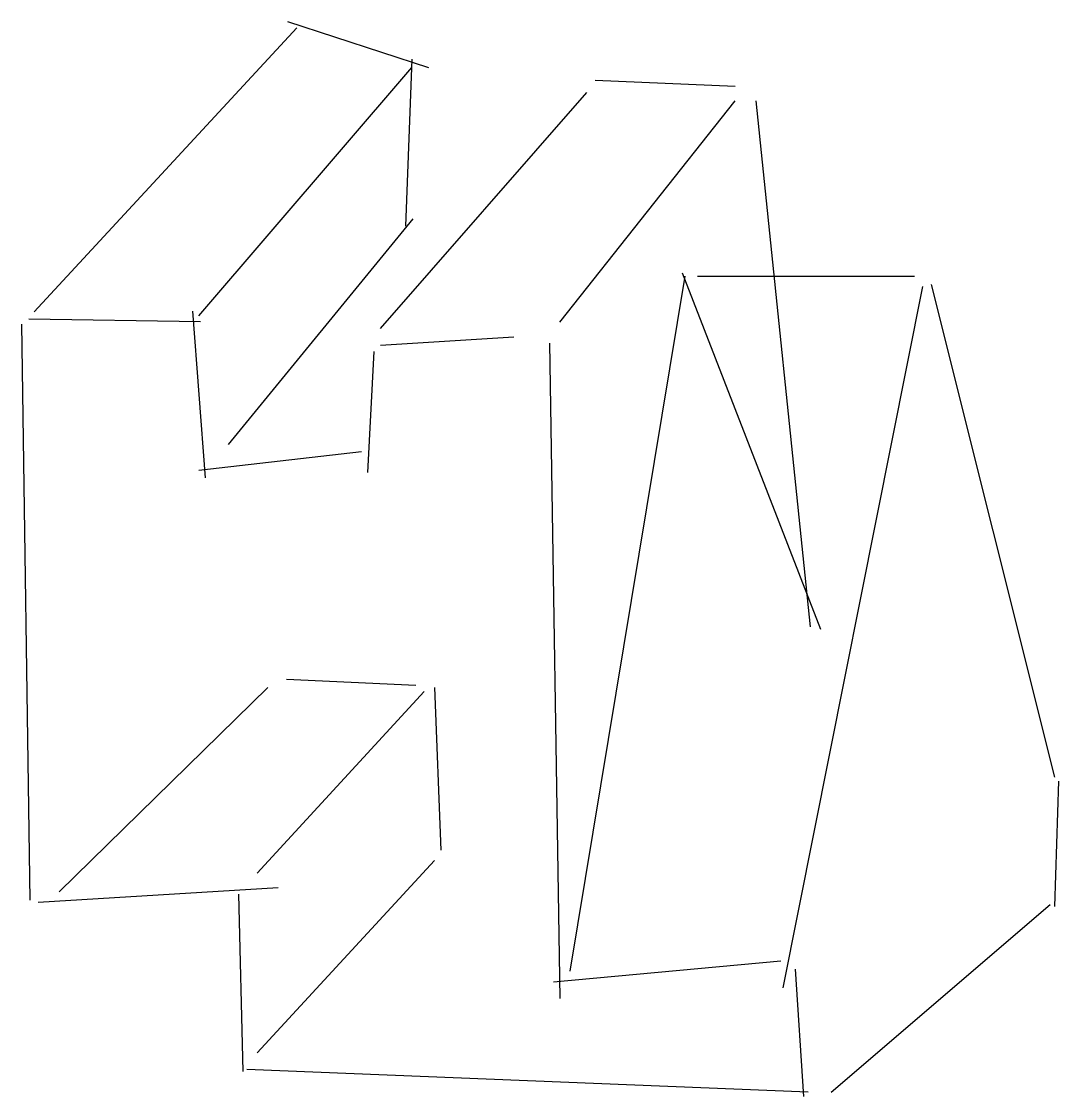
# Model space of a CAD drawing. Header units: metres. Extents: x -84 to 60, y -290 to -141.
import ezdxf

# ---------------------------------------------------------------- set-up
doc = ezdxf.new("R2010")
doc.units = ezdxf.units.M

msp = doc.modelspace()

# ---------------------------------------------------------------- linework, layer by layer
at = {"color": 0, "linetype": 'CONTINUOUS'}
for p, q in [((-46.914309, -140.610823), (-27.288751, -147.033733)), ((-82.221767, -181.004101), (-45.614196, -141.491167)), ((-29.6347, -145.849211), (-30.506309, -169.092114)), ((-59.269401, -181.585174), (-29.6347, -147.011356)), ((-4.067508, -148.754574), (15.398423, -149.626183)), ((-33.992744, -183.328391), (-5.229653, -150.497792)), ((-9.006625, -182.456782), (15.398423, -151.659937)), ((18.303785, -151.659937), (25.857729, -224.875079)), ((-55.121361, -199.487497), (-29.429721, -168.086604)), ((-7.553943, -272.813565), (8.425552, -176.064984)), ((8.037253, -175.579999), (27.305983, -225.179137)), ((10.16877, -176.064984), (40.384543, -176.064984)), ((22.080757, -275.137855), (41.546688, -177.517666)), ((42.708833, -177.227129), (59.850473, -245.793691)), ((-58.332816, -204.126265), (-60.116957, -180.932424)), ((-82.95397, -182.002909), (-59.046472, -182.359737)), ((-83.964984, -182.747319), (-82.802839, -262.935331)), ((-33.992744, -185.652681), (-15.398423, -184.490536)), ((-10.459306, -185.362145), (-9.006625, -276.590536)), ((-35.735962, -203.375394), (-34.864353, -186.52429)), ((-59.269401, -203.084858), (-36.607571, -200.470032)), ((-78.735331, -261.773186), (-49.681703, -233.300631)), ((-47.066877, -232.138486), (-29.053628, -233.010095)), ((-26.438801, -233.300631), (-25.567192, -255.962461)), ((-51.134385, -259.15836), (-27.891483, -233.881703)), ((60.431546, -246.374763), (59.850473, -263.80694)), ((-51.134385, -284.144479), (-26.438801, -257.415142)), ((-48.229022, -261.192114), (-81.640694, -263.225868)), ((-53.749211, -262.063722), (-53.168139, -286.759306)), ((28.763091, -289.664669), (59.269401, -263.516404)), ((-9.878233, -274.266246), (21.790221, -271.360883)), ((24.98612, -290.245741), (23.823975, -272.523028)), ((25.567192, -289.664669), (-52.587066, -286.46877))]:
    msp.add_line(p, q, dxfattribs=at)

doc.saveas('drawing.dxf')
